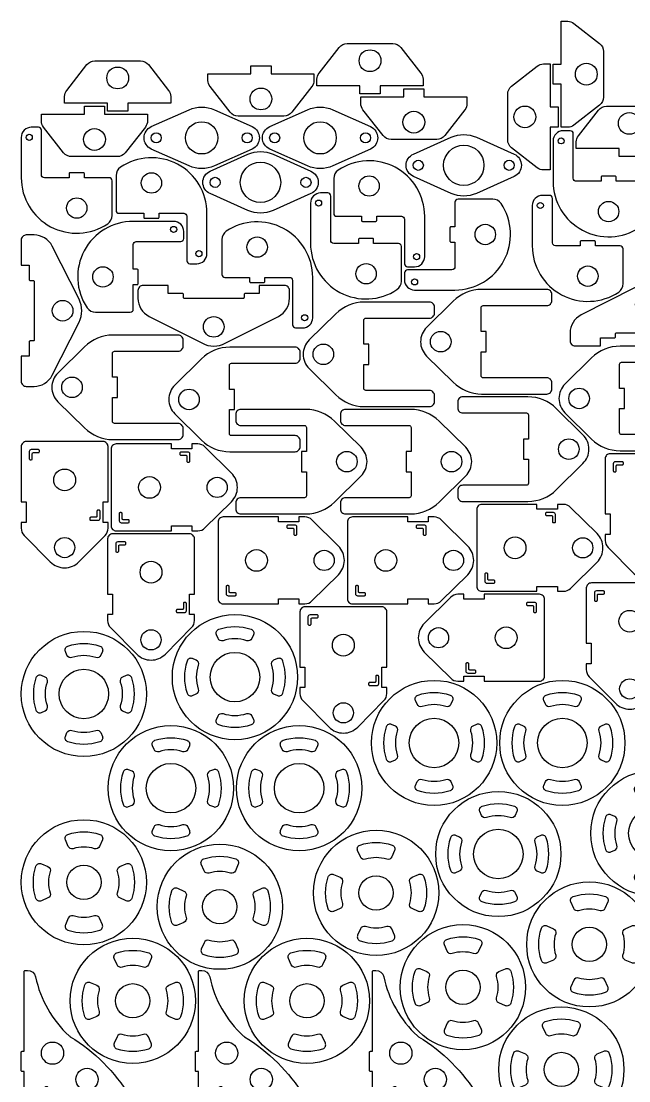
# Model space of a CAD drawing. Extents: x 6326 to 7521, y 12198 to 13815.
# Drawn here: x 6326 to 6927, y 12766 to 13815 of the extents above; entities that cross this region are included whole.
import ezdxf

# ---------------------------------------------------------------- set-up
doc = ezdxf.new("R2010")
doc.units = 0

# ---------------------------------------------------------------- blocks, each defined once
blk = doc.blocks.new('Part762277925', base_point=(-62, -62))
at = {"layer": '1'}
for points in [[(18.3, 42), (15.5, 35.6, -0.384431), (10.6, 33.3, 0.155624), (-10.6, 33.3, -0.384431), (-15.5, 35.6), (-18.3, 42, -0.439951), (-15.9, 47.4, -0.163663), (15.9, 47.4, -0.439951)], [(-33.3, 10.6, 0.155624), (-33.3, -10.6, -0.384431), (-35.6, -15.5), (-42, -18.3, -0.439951), (-47.4, -15.9, -0.163663), (-47.4, 15.9, -0.439951), (-42, 18.3), (-35.6, 15.5, -0.384431)], [(47.4, 15.9, -0.163663), (47.4, -15.9, -0.439951), (42, -18.3), (35.6, -15.5, -0.384431), (33.3, -10.6, 0.155624), (33.3, 10.6, -0.384431), (35.6, 15.5), (42, 18.3, -0.439951)], [(18.3, -42), (15.5, -35.6, 0.384431), (10.6, -33.3, -0.155624), (-10.6, -33.3, 0.384431), (-15.5, -35.6), (-18.3, -42, 0.439951), (-15.9, -47.4, 0.163663), (15.9, -47.4, 0.439951)]]:
    blk.add_lwpolyline(points, format="xyb", close=True, dxfattribs=at)
for radius in [62, 17]:
    blk.add_circle((0, 0), radius, dxfattribs=at)
blk = doc.blocks.new('Part1183458693', base_point=(0, -170))
at = {"layer": '1'}
for points in [[(170, -1), (170, -3.3, -0.354321), (163.7, -11.2, 0.156244), (105.4, -44.4, 0.047519), (104.5, -45.6, -0.117141), (45.6, -104.5, 0.047519), (44.4, -105.4, 0.156244), (11.2, -163.7, -0.354321), (3.3, -170), (1, -170, -0.414214), (0, -169), (0, -8, -0.414214), (8, 0), (70, 0), (70, 2, -0.414214), (71, 3), (89, 3, -0.414214), (90, 2), (90, 0), (169, 0, -0.414214)], [(54.3, -23.7, 0.093715), (23.7, -54.3, -0.737989), (20, -53.2), (20, -22, -0.414214), (22, -20), (53.2, -20, -0.737989)]]:
    blk.add_lwpolyline(points, format="xyb", close=True, dxfattribs=at)
for centre in [(88.2, -28), (62.2, -62.2), (28, -88.2)]:
    blk.add_circle(centre, 11, dxfattribs=at)
blk = doc.blocks.new('Part1335491661', base_point=(0, -170))
at = {"layer": '1'}
for points in [[(170, -1), (170, -3.3, -0.354321), (163.7, -11.2, 0.156244), (105.4, -44.4, 0.047519), (104.5, -45.6, -0.117141), (45.6, -104.5, 0.047519), (44.4, -105.4, 0.156244), (11.2, -163.7, -0.354321), (3.3, -170), (1, -170, -0.414214), (0, -169), (0, -8, -0.414214), (8, 0), (70, 0), (70, 2, -0.414214), (71, 3), (89, 3, -0.414214), (90, 2), (90, 0), (169, 0, -0.414214)], [(54.3, -23.7, 0.093715), (23.7, -54.3, -0.737989), (20, -53.2), (20, -22, -0.414214), (22, -20), (53.2, -20, -0.737989)]]:
    blk.add_lwpolyline(points, format="xyb", close=True, dxfattribs=at)
for centre in [(88.2, -28), (62.2, -62.2), (28, -88.2)]:
    blk.add_circle(centre, 11, dxfattribs=at)
blk = doc.blocks.new('Part1498179086', base_point=(0, -170))
at = {"layer": '1'}
for points in [[(170, -1), (170, -3.3, -0.354321), (163.7, -11.2, 0.156244), (105.4, -44.4, 0.047519), (104.5, -45.6, -0.117141), (45.6, -104.5, 0.047519), (44.4, -105.4, 0.156244), (11.2, -163.7, -0.354321), (3.3, -170), (1, -170, -0.414214), (0, -169), (0, -8, -0.414214), (8, 0), (70, 0), (70, 2, -0.414214), (71, 3), (89, 3, -0.414214), (90, 2), (90, 0), (169, 0, -0.414214)], [(54.3, -23.7, 0.093715), (23.7, -54.3, -0.737989), (20, -53.2), (20, -22, -0.414214), (22, -20), (53.2, -20, -0.737989)]]:
    blk.add_lwpolyline(points, format="xyb", close=True, dxfattribs=at)
for centre in [(88.2, -28), (62.2, -62.2), (28, -88.2)]:
    blk.add_circle(centre, 11, dxfattribs=at)
blk = doc.blocks.new('Part416800073', base_point=(-62, -62))
at = {"layer": '1'}
for points in [[(18.3, 42), (15.5, 35.6, -0.384431), (10.6, 33.3, 0.155624), (-10.6, 33.3, -0.384431), (-15.5, 35.6), (-18.3, 42, -0.439951), (-15.9, 47.4, -0.163663), (15.9, 47.4, -0.439951)], [(-33.3, 10.6, 0.155624), (-33.3, -10.6, -0.384431), (-35.6, -15.5), (-42, -18.3, -0.439951), (-47.4, -15.9, -0.163663), (-47.4, 15.9, -0.439951), (-42, 18.3), (-35.6, 15.5, -0.384431)], [(47.4, 15.9, -0.163663), (47.4, -15.9, -0.439951), (42, -18.3), (35.6, -15.5, -0.384431), (33.3, -10.6, 0.155624), (33.3, 10.6, -0.384431), (35.6, 15.5), (42, 18.3, -0.439951)], [(18.3, -42), (15.5, -35.6, 0.384431), (10.6, -33.3, -0.155624), (-10.6, -33.3, 0.384431), (-15.5, -35.6), (-18.3, -42, 0.439951), (-15.9, -47.4, 0.163663), (15.9, -47.4, 0.439951)]]:
    blk.add_lwpolyline(points, format="xyb", close=True, dxfattribs=at)
for radius in [62, 17]:
    blk.add_circle((0, 0), radius, dxfattribs=at)
blk = doc.blocks.new('Part77691506', base_point=(-62, -62))
at = {"layer": '1'}
for points in [[(18.3, 42), (15.5, 35.6, -0.384431), (10.6, 33.3, 0.155624), (-10.6, 33.3, -0.384431), (-15.5, 35.6), (-18.3, 42, -0.439951), (-15.9, 47.4, -0.163663), (15.9, 47.4, -0.439951)], [(-33.3, 10.6, 0.155624), (-33.3, -10.6, -0.384431), (-35.6, -15.5), (-42, -18.3, -0.439951), (-47.4, -15.9, -0.163663), (-47.4, 15.9, -0.439951), (-42, 18.3), (-35.6, 15.5, -0.384431)], [(47.4, 15.9, -0.163663), (47.4, -15.9, -0.439951), (42, -18.3), (35.6, -15.5, -0.384431), (33.3, -10.6, 0.155624), (33.3, 10.6, -0.384431), (35.6, 15.5), (42, 18.3, -0.439951)], [(18.3, -42), (15.5, -35.6, 0.384431), (10.6, -33.3, -0.155624), (-10.6, -33.3, 0.384431), (-15.5, -35.6), (-18.3, -42, 0.439951), (-15.9, -47.4, 0.163663), (15.9, -47.4, 0.439951)]]:
    blk.add_lwpolyline(points, format="xyb", close=True, dxfattribs=at)
for radius in [62, 17]:
    blk.add_circle((0, 0), radius, dxfattribs=at)
blk = doc.blocks.new('Part1105096252', base_point=(-62, -62))
at = {"layer": '1'}
for points in [[(18.3, 42), (15.5, 35.6, -0.384431), (10.6, 33.3, 0.155624), (-10.6, 33.3, -0.384431), (-15.5, 35.6), (-18.3, 42, -0.439951), (-15.9, 47.4, -0.163663), (15.9, 47.4, -0.439951)], [(-33.3, 10.6, 0.155624), (-33.3, -10.6, -0.384431), (-35.6, -15.5), (-42, -18.3, -0.439951), (-47.4, -15.9, -0.163663), (-47.4, 15.9, -0.439951), (-42, 18.3), (-35.6, 15.5, -0.384431)], [(47.4, 15.9, -0.163663), (47.4, -15.9, -0.439951), (42, -18.3), (35.6, -15.5, -0.384431), (33.3, -10.6, 0.155624), (33.3, 10.6, -0.384431), (35.6, 15.5), (42, 18.3, -0.439951)], [(18.3, -42), (15.5, -35.6, 0.384431), (10.6, -33.3, -0.155624), (-10.6, -33.3, 0.384431), (-15.5, -35.6), (-18.3, -42, 0.439951), (-15.9, -47.4, 0.163663), (15.9, -47.4, 0.439951)]]:
    blk.add_lwpolyline(points, format="xyb", close=True, dxfattribs=at)
for radius in [62, 17]:
    blk.add_circle((0, 0), radius, dxfattribs=at)
blk = doc.blocks.new('Part906464759', base_point=(-62, -62))
at = {"layer": '1'}
for points in [[(18.3, 42), (15.5, 35.6, -0.384431), (10.6, 33.3, 0.155624), (-10.6, 33.3, -0.384431), (-15.5, 35.6), (-18.3, 42, -0.439951), (-15.9, 47.4, -0.163663), (15.9, 47.4, -0.439951)], [(-33.3, 10.6, 0.155624), (-33.3, -10.6, -0.384431), (-35.6, -15.5), (-42, -18.3, -0.439951), (-47.4, -15.9, -0.163663), (-47.4, 15.9, -0.439951), (-42, 18.3), (-35.6, 15.5, -0.384431)], [(47.4, 15.9, -0.163663), (47.4, -15.9, -0.439951), (42, -18.3), (35.6, -15.5, -0.384431), (33.3, -10.6, 0.155624), (33.3, 10.6, -0.384431), (35.6, 15.5), (42, 18.3, -0.439951)], [(18.3, -42), (15.5, -35.6, 0.384431), (10.6, -33.3, -0.155624), (-10.6, -33.3, 0.384431), (-15.5, -35.6), (-18.3, -42, 0.439951), (-15.9, -47.4, 0.163663), (15.9, -47.4, 0.439951)]]:
    blk.add_lwpolyline(points, format="xyb", close=True, dxfattribs=at)
for radius in [62, 17]:
    blk.add_circle((0, 0), radius, dxfattribs=at)
blk = doc.blocks.new('Part635370628', base_point=(-62, -62))
at = {"layer": '1'}
for points in [[(18.3, 42), (16.7, 38.3, -0.386545), (11.8, 36.1, 0.159397), (-11.8, 36.1, -0.386545), (-16.7, 38.3), (-18.3, 42, -0.439951), (-15.9, 47.4, -0.163663), (15.9, 47.4, -0.439951)], [(-36.1, 11.8, 0.386545), (-38.3, 16.7), (-42, 18.3, 0.439951), (-47.4, 15.9, 0.163663), (-47.4, -15.9, 0.439951), (-42, -18.3), (-38.3, -16.7, 0.386545), (-36.1, -11.8, -0.159397)], [(47.4, 15.9, 0.439951), (42, 18.3), (38.3, 16.7, 0.386545), (36.1, 11.8, -0.159397), (36.1, -11.8, 0.386545), (38.3, -16.7), (42, -18.3, 0.439951), (47.4, -15.9, 0.163663)], [(18.3, -42, -0.439951), (15.9, -47.4, -0.163663), (-15.9, -47.4, -0.439951), (-18.3, -42), (-16.7, -38.3, -0.386545), (-11.8, -36.1, 0.159397), (11.8, -36.1, -0.386545), (16.7, -38.3)]]:
    blk.add_lwpolyline(points, format="xyb", close=True, dxfattribs=at)
for radius in [62, 24.5]:
    blk.add_circle((0, 0), radius, dxfattribs=at)
blk = doc.blocks.new('Part711421117', base_point=(-62, -62))
at = {"layer": '1'}
for points in [[(18.3, 42), (16.7, 38.3, -0.386545), (11.8, 36.1, 0.159397), (-11.8, 36.1, -0.386545), (-16.7, 38.3), (-18.3, 42, -0.439951), (-15.9, 47.4, -0.163663), (15.9, 47.4, -0.439951)], [(-36.1, 11.8, 0.386545), (-38.3, 16.7), (-42, 18.3, 0.439951), (-47.4, 15.9, 0.163663), (-47.4, -15.9, 0.439951), (-42, -18.3), (-38.3, -16.7, 0.386545), (-36.1, -11.8, -0.159397)], [(47.4, 15.9, 0.439951), (42, 18.3), (38.3, 16.7, 0.386545), (36.1, 11.8, -0.159397), (36.1, -11.8, 0.386545), (38.3, -16.7), (42, -18.3, 0.439951), (47.4, -15.9, 0.163663)], [(18.3, -42, -0.439951), (15.9, -47.4, -0.163663), (-15.9, -47.4, -0.439951), (-18.3, -42), (-16.7, -38.3, -0.386545), (-11.8, -36.1, 0.159397), (11.8, -36.1, -0.386545), (16.7, -38.3)]]:
    blk.add_lwpolyline(points, format="xyb", close=True, dxfattribs=at)
for radius in [62, 24.5]:
    blk.add_circle((0, 0), radius, dxfattribs=at)
blk = doc.blocks.new('Part598820549', base_point=(-62, -62))
at = {"layer": '1'}
for points in [[(18.3, 42), (15.5, 35.6, -0.384431), (10.6, 33.3, 0.155624), (-10.6, 33.3, -0.384431), (-15.5, 35.6), (-18.3, 42, -0.439951), (-15.9, 47.4, -0.163663), (15.9, 47.4, -0.439951)], [(-33.3, 10.6, 0.155624), (-33.3, -10.6, -0.384431), (-35.6, -15.5), (-42, -18.3, -0.439951), (-47.4, -15.9, -0.163663), (-47.4, 15.9, -0.439951), (-42, 18.3), (-35.6, 15.5, -0.384431)], [(47.4, 15.9, -0.163663), (47.4, -15.9, -0.439951), (42, -18.3), (35.6, -15.5, -0.384431), (33.3, -10.6, 0.155624), (33.3, 10.6, -0.384431), (35.6, 15.5), (42, 18.3, -0.439951)], [(18.3, -42), (15.5, -35.6, 0.384431), (10.6, -33.3, -0.155624), (-10.6, -33.3, 0.384431), (-15.5, -35.6), (-18.3, -42, 0.439951), (-15.9, -47.4, 0.163663), (15.9, -47.4, 0.439951)]]:
    blk.add_lwpolyline(points, format="xyb", close=True, dxfattribs=at)
for radius in [62, 17]:
    blk.add_circle((0, 0), radius, dxfattribs=at)
blk = doc.blocks.new('Part735692839', base_point=(-62, -62))
at = {"layer": '1'}
for points in [[(18.3, 42), (15.5, 35.6, -0.384431), (10.6, 33.3, 0.155624), (-10.6, 33.3, -0.384431), (-15.5, 35.6), (-18.3, 42, -0.439951), (-15.9, 47.4, -0.163663), (15.9, 47.4, -0.439951)], [(-33.3, 10.6, 0.155624), (-33.3, -10.6, -0.384431), (-35.6, -15.5), (-42, -18.3, -0.439951), (-47.4, -15.9, -0.163663), (-47.4, 15.9, -0.439951), (-42, 18.3), (-35.6, 15.5, -0.384431)], [(47.4, 15.9, -0.163663), (47.4, -15.9, -0.439951), (42, -18.3), (35.6, -15.5, -0.384431), (33.3, -10.6, 0.155624), (33.3, 10.6, -0.384431), (35.6, 15.5), (42, 18.3, -0.439951)], [(18.3, -42), (15.5, -35.6, 0.384431), (10.6, -33.3, -0.155624), (-10.6, -33.3, 0.384431), (-15.5, -35.6), (-18.3, -42, 0.439951), (-15.9, -47.4, 0.163663), (15.9, -47.4, 0.439951)]]:
    blk.add_lwpolyline(points, format="xyb", close=True, dxfattribs=at)
for radius in [62, 17]:
    blk.add_circle((0, 0), radius, dxfattribs=at)
blk = doc.blocks.new('Part19167710', base_point=(-62, -62))
at = {"layer": '1'}
for points in [[(18.3, 42), (15.5, 35.6, -0.384431), (10.6, 33.3, 0.155624), (-10.6, 33.3, -0.384431), (-15.5, 35.6), (-18.3, 42, -0.439951), (-15.9, 47.4, -0.163663), (15.9, 47.4, -0.439951)], [(-33.3, 10.6, 0.155624), (-33.3, -10.6, -0.384431), (-35.6, -15.5), (-42, -18.3, -0.439951), (-47.4, -15.9, -0.163663), (-47.4, 15.9, -0.439951), (-42, 18.3), (-35.6, 15.5, -0.384431)], [(47.4, 15.9, -0.163663), (47.4, -15.9, -0.439951), (42, -18.3), (35.6, -15.5, -0.384431), (33.3, -10.6, 0.155624), (33.3, 10.6, -0.384431), (35.6, 15.5), (42, 18.3, -0.439951)], [(18.3, -42), (15.5, -35.6, 0.384431), (10.6, -33.3, -0.155624), (-10.6, -33.3, 0.384431), (-15.5, -35.6), (-18.3, -42, 0.439951), (-15.9, -47.4, 0.163663), (15.9, -47.4, 0.439951)]]:
    blk.add_lwpolyline(points, format="xyb", close=True, dxfattribs=at)
for radius in [62, 17]:
    blk.add_circle((0, 0), radius, dxfattribs=at)
blk = doc.blocks.new('Part1068712086', base_point=(-62, -62))
at = {"layer": '1'}
for points in [[(18.3, 42), (16.7, 38.3, -0.386545), (11.8, 36.1, 0.159397), (-11.8, 36.1, -0.386545), (-16.7, 38.3), (-18.3, 42, -0.439951), (-15.9, 47.4, -0.163663), (15.9, 47.4, -0.439951)], [(-36.1, 11.8, 0.386545), (-38.3, 16.7), (-42, 18.3, 0.439951), (-47.4, 15.9, 0.163663), (-47.4, -15.9, 0.439951), (-42, -18.3), (-38.3, -16.7, 0.386545), (-36.1, -11.8, -0.159397)], [(47.4, 15.9, 0.439951), (42, 18.3), (38.3, 16.7, 0.386545), (36.1, 11.8, -0.159397), (36.1, -11.8, 0.386545), (38.3, -16.7), (42, -18.3, 0.439951), (47.4, -15.9, 0.163663)], [(18.3, -42, -0.439951), (15.9, -47.4, -0.163663), (-15.9, -47.4, -0.439951), (-18.3, -42), (-16.7, -38.3, -0.386545), (-11.8, -36.1, 0.159397), (11.8, -36.1, -0.386545), (16.7, -38.3)]]:
    blk.add_lwpolyline(points, format="xyb", close=True, dxfattribs=at)
for radius in [62, 24.5]:
    blk.add_circle((0, 0), radius, dxfattribs=at)
blk = doc.blocks.new('Part1753620210', base_point=(-62, -62))
at = {"layer": '1'}
for points in [[(18.3, 42), (16.7, 38.3, -0.386545), (11.8, 36.1, 0.159397), (-11.8, 36.1, -0.386545), (-16.7, 38.3), (-18.3, 42, -0.439951), (-15.9, 47.4, -0.163663), (15.9, 47.4, -0.439951)], [(-36.1, 11.8, 0.386545), (-38.3, 16.7), (-42, 18.3, 0.439951), (-47.4, 15.9, 0.163663), (-47.4, -15.9, 0.439951), (-42, -18.3), (-38.3, -16.7, 0.386545), (-36.1, -11.8, -0.159397)], [(47.4, 15.9, 0.439951), (42, 18.3), (38.3, 16.7, 0.386545), (36.1, 11.8, -0.159397), (36.1, -11.8, 0.386545), (38.3, -16.7), (42, -18.3, 0.439951), (47.4, -15.9, 0.163663)], [(18.3, -42, -0.439951), (15.9, -47.4, -0.163663), (-15.9, -47.4, -0.439951), (-18.3, -42), (-16.7, -38.3, -0.386545), (-11.8, -36.1, 0.159397), (11.8, -36.1, -0.386545), (16.7, -38.3)]]:
    blk.add_lwpolyline(points, format="xyb", close=True, dxfattribs=at)
for radius in [62, 24.5]:
    blk.add_circle((0, 0), radius, dxfattribs=at)
blk = doc.blocks.new('Part564169972', base_point=(-62, -62))
at = {"layer": '1'}
for points in [[(18.3, 42), (16.7, 38.3, -0.386545), (11.8, 36.1, 0.159397), (-11.8, 36.1, -0.386545), (-16.7, 38.3), (-18.3, 42, -0.439951), (-15.9, 47.4, -0.163663), (15.9, 47.4, -0.439951)], [(-36.1, 11.8, 0.386545), (-38.3, 16.7), (-42, 18.3, 0.439951), (-47.4, 15.9, 0.163663), (-47.4, -15.9, 0.439951), (-42, -18.3), (-38.3, -16.7, 0.386545), (-36.1, -11.8, -0.159397)], [(47.4, 15.9, 0.439951), (42, 18.3), (38.3, 16.7, 0.386545), (36.1, 11.8, -0.159397), (36.1, -11.8, 0.386545), (38.3, -16.7), (42, -18.3, 0.439951), (47.4, -15.9, 0.163663)], [(18.3, -42, -0.439951), (15.9, -47.4, -0.163663), (-15.9, -47.4, -0.439951), (-18.3, -42), (-16.7, -38.3, -0.386545), (-11.8, -36.1, 0.159397), (11.8, -36.1, -0.386545), (16.7, -38.3)]]:
    blk.add_lwpolyline(points, format="xyb", close=True, dxfattribs=at)
for radius in [62, 24.5]:
    blk.add_circle((0, 0), radius, dxfattribs=at)
blk = doc.blocks.new('Part7935177', base_point=(-62, -62))
at = {"layer": '1'}
for points in [[(18.3, 42), (16.7, 38.3, -0.386545), (11.8, 36.1, 0.159397), (-11.8, 36.1, -0.386545), (-16.7, 38.3), (-18.3, 42, -0.439951), (-15.9, 47.4, -0.163663), (15.9, 47.4, -0.439951)], [(-36.1, 11.8, 0.386545), (-38.3, 16.7), (-42, 18.3, 0.439951), (-47.4, 15.9, 0.163663), (-47.4, -15.9, 0.439951), (-42, -18.3), (-38.3, -16.7, 0.386545), (-36.1, -11.8, -0.159397)], [(47.4, 15.9, 0.439951), (42, 18.3), (38.3, 16.7, 0.386545), (36.1, 11.8, -0.159397), (36.1, -11.8, 0.386545), (38.3, -16.7), (42, -18.3, 0.439951), (47.4, -15.9, 0.163663)], [(18.3, -42, -0.439951), (15.9, -47.4, -0.163663), (-15.9, -47.4, -0.439951), (-18.3, -42), (-16.7, -38.3, -0.386545), (-11.8, -36.1, 0.159397), (11.8, -36.1, -0.386545), (16.7, -38.3)]]:
    blk.add_lwpolyline(points, format="xyb", close=True, dxfattribs=at)
for radius in [62, 24.5]:
    blk.add_circle((0, 0), radius, dxfattribs=at)
blk = doc.blocks.new('Part598206123', base_point=(-43, -52.5))
at = {"layer": '1'}
for points in [[(43, 33.4, 0.197637), (40.1, 40.4), (14.2, 66.6, 0.417091), (-14.2, 66.6), (-40.1, 40.4, 0.197637), (-43, 33.4), (-43, 27.5), (-38.2, 27.5), (-38.2, 7.2), (-43, 7.2), (-43, -47.5, 0.414214), (-38, -52.5), (38, -52.5, 0.414214), (43, -47.5), (43, 7.2), (38.2, 7.2), (38.2, 27.5), (43, 27.5)], [(-25, 24.5, 0.414214), (-26, 25.5), (-33, 25.5, 0.414214), (-35, 23.5), (-35, 16.5, 0.414214), (-34, 15.5), (-33, 15.5, 0.414214), (-32, 16.5), (-32, 21.5, -0.414214), (-31, 22.5), (-26, 22.5, 0.414214), (-25, 23.5)], [(35, -35.5, 0.414214), (34, -34.5), (33, -34.5, 0.414214), (32, -35.5), (32, -40.5, -0.414214), (31, -41.5), (26, -41.5, 0.414214), (25, -42.5), (25, -43.5, 0.414214), (26, -44.5), (33, -44.5, 0.414214), (35, -42.5)]]:
    blk.add_lwpolyline(points, format="xyb", close=True, dxfattribs=at)
for centre, radius in [((0, 52.5), 10), ((0, -14.5), 10.8)]:
    blk.add_circle(centre, radius, dxfattribs=at)
blk = doc.blocks.new('Part1519923547', base_point=(-43, -52.5))
at = {"layer": '1'}
for points in [[(43, 33.4, 0.197637), (40.1, 40.4), (14.2, 66.6, 0.417091), (-14.2, 66.6), (-40.1, 40.4, 0.197637), (-43, 33.4), (-43, 27.5), (-38.2, 27.5), (-38.2, 7.2), (-43, 7.2), (-43, -47.5, 0.414214), (-38, -52.5), (38, -52.5, 0.414214), (43, -47.5), (43, 7.2), (38.2, 7.2), (38.2, 27.5), (43, 27.5)], [(-25, 24.5, 0.414214), (-26, 25.5), (-33, 25.5, 0.414214), (-35, 23.5), (-35, 16.5, 0.414214), (-34, 15.5), (-33, 15.5, 0.414214), (-32, 16.5), (-32, 21.5, -0.414214), (-31, 22.5), (-26, 22.5, 0.414214), (-25, 23.5)], [(35, -35.5, 0.414214), (34, -34.5), (33, -34.5, 0.414214), (32, -35.5), (32, -40.5, -0.414214), (31, -41.5), (26, -41.5, 0.414214), (25, -42.5), (25, -43.5, 0.414214), (26, -44.5), (33, -44.5, 0.414214), (35, -42.5)]]:
    blk.add_lwpolyline(points, format="xyb", close=True, dxfattribs=at)
for centre, radius in [((0, 52.5), 10), ((0, -14.5), 10.8)]:
    blk.add_circle(centre, radius, dxfattribs=at)
blk = doc.blocks.new('Part1262535508', base_point=(-43, -52.5))
at = {"layer": '1'}
for points in [[(43, 33.4, 0.197637), (40.1, 40.4), (14.2, 66.6, 0.417091), (-14.2, 66.6), (-40.1, 40.4, 0.197637), (-43, 33.4), (-43, 27.5), (-38.2, 27.5), (-38.2, 7.2), (-43, 7.2), (-43, -47.5, 0.414214), (-38, -52.5), (38, -52.5, 0.414214), (43, -47.5), (43, 7.2), (38.2, 7.2), (38.2, 27.5), (43, 27.5)], [(-25, 24.5, 0.414214), (-26, 25.5), (-33, 25.5, 0.414214), (-35, 23.5), (-35, 16.5, 0.414214), (-34, 15.5), (-33, 15.5, 0.414214), (-32, 16.5), (-32, 21.5, -0.414214), (-31, 22.5), (-26, 22.5, 0.414214), (-25, 23.5)], [(35, -35.5, 0.414214), (34, -34.5), (33, -34.5, 0.414214), (32, -35.5), (32, -40.5, -0.414214), (31, -41.5), (26, -41.5, 0.414214), (25, -42.5), (25, -43.5, 0.414214), (26, -44.5), (33, -44.5, 0.414214), (35, -42.5)]]:
    blk.add_lwpolyline(points, format="xyb", close=True, dxfattribs=at)
for centre, radius in [((0, 52.5), 10), ((0, -14.5), 10.8)]:
    blk.add_circle(centre, radius, dxfattribs=at)
blk = doc.blocks.new('Part1647780926', base_point=(-62, -62))
at = {"layer": '1'}
for points in [[(18.3, 42), (16.7, 38.3, -0.386545), (11.8, 36.1, 0.159397), (-11.8, 36.1, -0.386545), (-16.7, 38.3), (-18.3, 42, -0.439951), (-15.9, 47.4, -0.163663), (15.9, 47.4, -0.439951)], [(-36.1, 11.8, 0.386545), (-38.3, 16.7), (-42, 18.3, 0.439951), (-47.4, 15.9, 0.163663), (-47.4, -15.9, 0.439951), (-42, -18.3), (-38.3, -16.7, 0.386545), (-36.1, -11.8, -0.159397)], [(47.4, 15.9, 0.439951), (42, 18.3), (38.3, 16.7, 0.386545), (36.1, 11.8, -0.159397), (36.1, -11.8, 0.386545), (38.3, -16.7), (42, -18.3, 0.439951), (47.4, -15.9, 0.163663)], [(18.3, -42, -0.439951), (15.9, -47.4, -0.163663), (-15.9, -47.4, -0.439951), (-18.3, -42), (-16.7, -38.3, -0.386545), (-11.8, -36.1, 0.159397), (11.8, -36.1, -0.386545), (16.7, -38.3)]]:
    blk.add_lwpolyline(points, format="xyb", close=True, dxfattribs=at)
for radius in [62, 24.5]:
    blk.add_circle((0, 0), radius, dxfattribs=at)
blk = doc.blocks.new('Part1818386034', base_point=(-62, -62))
at = {"layer": '1'}
for points in [[(18.3, 42), (16.7, 38.3, -0.386545), (11.8, 36.1, 0.159397), (-11.8, 36.1, -0.386545), (-16.7, 38.3), (-18.3, 42, -0.439951), (-15.9, 47.4, -0.163663), (15.9, 47.4, -0.439951)], [(-36.1, 11.8, 0.386545), (-38.3, 16.7), (-42, 18.3, 0.439951), (-47.4, 15.9, 0.163663), (-47.4, -15.9, 0.439951), (-42, -18.3), (-38.3, -16.7, 0.386545), (-36.1, -11.8, -0.159397)], [(47.4, 15.9, 0.439951), (42, 18.3), (38.3, 16.7, 0.386545), (36.1, 11.8, -0.159397), (36.1, -11.8, 0.386545), (38.3, -16.7), (42, -18.3, 0.439951), (47.4, -15.9, 0.163663)], [(18.3, -42, -0.439951), (15.9, -47.4, -0.163663), (-15.9, -47.4, -0.439951), (-18.3, -42), (-16.7, -38.3, -0.386545), (-11.8, -36.1, 0.159397), (11.8, -36.1, -0.386545), (16.7, -38.3)]]:
    blk.add_lwpolyline(points, format="xyb", close=True, dxfattribs=at)
for radius in [62, 24.5]:
    blk.add_circle((0, 0), radius, dxfattribs=at)
blk = doc.blocks.new('Part284169785', base_point=(-43, -52.5))
at = {"layer": '1'}
for points in [[(43, 33.4, 0.197637), (40.1, 40.4), (14.2, 66.6, 0.417091), (-14.2, 66.6), (-40.1, 40.4, 0.197637), (-43, 33.4), (-43, 27.5), (-38.2, 27.5), (-38.2, 7.2), (-43, 7.2), (-43, -47.5, 0.414214), (-38, -52.5), (38, -52.5, 0.414214), (43, -47.5), (43, 7.2), (38.2, 7.2), (38.2, 27.5), (43, 27.5)], [(-25, 24.5, 0.414214), (-26, 25.5), (-33, 25.5, 0.414214), (-35, 23.5), (-35, 16.5, 0.414214), (-34, 15.5), (-33, 15.5, 0.414214), (-32, 16.5), (-32, 21.5, -0.414214), (-31, 22.5), (-26, 22.5, 0.414214), (-25, 23.5)], [(35, -35.5, 0.414214), (34, -34.5), (33, -34.5, 0.414214), (32, -35.5), (32, -40.5, -0.414214), (31, -41.5), (26, -41.5, 0.414214), (25, -42.5), (25, -43.5, 0.414214), (26, -44.5), (33, -44.5, 0.414214), (35, -42.5)]]:
    blk.add_lwpolyline(points, format="xyb", close=True, dxfattribs=at)
for centre, radius in [((0, 52.5), 10), ((0, -14.5), 10.8)]:
    blk.add_circle(centre, radius, dxfattribs=at)
blk = doc.blocks.new('Part703321593', base_point=(-51.8, -95.8))
at = {"layer": '1'}
blk.add_lwpolyline([(51.8, 29.2, 0.414214), (46.8, 34.2), (40.8, 34.2, 0.414214), (35.8, 29.2), (35.8, -33.8, -0.414214), (33.8, -35.8), (10, -35.8), (10, -30.8), (-10, -30.8), (-10, -35.8), (-33.8, -35.8, -0.414214), (-35.8, -33.8), (-35.8, 29.2, 0.414214), (-40.8, 34.2), (-46.8, 34.2, 0.414214), (-51.8, 29.2), (-51.8, -35.3, 0.197078), (-40.2, -63.4), (-14.2, -89.8, 0.418357), (14.2, -89.8), (40.2, -63.4, 0.197078), (51.8, -35.3)], format="xyb", close=True, dxfattribs=at)
blk.add_circle((0, -75.8), 10.2, dxfattribs=at)
blk = doc.blocks.new('Part373684823', base_point=(-43, -52.5))
at = {"layer": '1'}
for points in [[(43, 33.4, 0.197637), (40.1, 40.4), (14.2, 66.6, 0.417091), (-14.2, 66.6), (-40.1, 40.4, 0.197637), (-43, 33.4), (-43, 27.5), (-38.2, 27.5), (-38.2, 7.2), (-43, 7.2), (-43, -47.5, 0.414214), (-38, -52.5), (38, -52.5, 0.414214), (43, -47.5), (43, 7.2), (38.2, 7.2), (38.2, 27.5), (43, 27.5)], [(-25, 24.5, 0.414214), (-26, 25.5), (-33, 25.5, 0.414214), (-35, 23.5), (-35, 16.5, 0.414214), (-34, 15.5), (-33, 15.5, 0.414214), (-32, 16.5), (-32, 21.5, -0.414214), (-31, 22.5), (-26, 22.5, 0.414214), (-25, 23.5)], [(35, -35.5, 0.414214), (34, -34.5), (33, -34.5, 0.414214), (32, -35.5), (32, -40.5, -0.414214), (31, -41.5), (26, -41.5, 0.414214), (25, -42.5), (25, -43.5, 0.414214), (26, -44.5), (33, -44.5, 0.414214), (35, -42.5)]]:
    blk.add_lwpolyline(points, format="xyb", close=True, dxfattribs=at)
for centre, radius in [((0, 52.5), 10), ((0, -14.5), 10.8)]:
    blk.add_circle(centre, radius, dxfattribs=at)
blk = doc.blocks.new('Part811438055', base_point=(-43, -52.5))
at = {"layer": '1'}
for points in [[(43, 33.4, 0.197637), (40.1, 40.4), (14.2, 66.6, 0.417091), (-14.2, 66.6), (-40.1, 40.4, 0.197637), (-43, 33.4), (-43, 27.5), (-38.2, 27.5), (-38.2, 7.2), (-43, 7.2), (-43, -47.5, 0.414214), (-38, -52.5), (38, -52.5, 0.414214), (43, -47.5), (43, 7.2), (38.2, 7.2), (38.2, 27.5), (43, 27.5)], [(-25, 24.5, 0.414214), (-26, 25.5), (-33, 25.5, 0.414214), (-35, 23.5), (-35, 16.5, 0.414214), (-34, 15.5), (-33, 15.5, 0.414214), (-32, 16.5), (-32, 21.5, -0.414214), (-31, 22.5), (-26, 22.5, 0.414214), (-25, 23.5)], [(35, -35.5, 0.414214), (34, -34.5), (33, -34.5, 0.414214), (32, -35.5), (32, -40.5, -0.414214), (31, -41.5), (26, -41.5, 0.414214), (25, -42.5), (25, -43.5, 0.414214), (26, -44.5), (33, -44.5, 0.414214), (35, -42.5)]]:
    blk.add_lwpolyline(points, format="xyb", close=True, dxfattribs=at)
for centre, radius in [((0, 52.5), 10), ((0, -14.5), 10.8)]:
    blk.add_circle(centre, radius, dxfattribs=at)
blk = doc.blocks.new('Part2077326764', base_point=(-43, -52.5))
at = {"layer": '1'}
for points in [[(43, 33.4, 0.197637), (40.1, 40.4), (14.2, 66.6, 0.417091), (-14.2, 66.6), (-40.1, 40.4, 0.197637), (-43, 33.4), (-43, 27.5), (-38.2, 27.5), (-38.2, 7.2), (-43, 7.2), (-43, -47.5, 0.414214), (-38, -52.5), (38, -52.5, 0.414214), (43, -47.5), (43, 7.2), (38.2, 7.2), (38.2, 27.5), (43, 27.5)], [(-25, 24.5, 0.414214), (-26, 25.5), (-33, 25.5, 0.414214), (-35, 23.5), (-35, 16.5, 0.414214), (-34, 15.5), (-33, 15.5, 0.414214), (-32, 16.5), (-32, 21.5, -0.414214), (-31, 22.5), (-26, 22.5, 0.414214), (-25, 23.5)], [(35, -35.5, 0.414214), (34, -34.5), (33, -34.5, 0.414214), (32, -35.5), (32, -40.5, -0.414214), (31, -41.5), (26, -41.5, 0.414214), (25, -42.5), (25, -43.5, 0.414214), (26, -44.5), (33, -44.5, 0.414214), (35, -42.5)]]:
    blk.add_lwpolyline(points, format="xyb", close=True, dxfattribs=at)
for centre, radius in [((0, 52.5), 10), ((0, -14.5), 10.8)]:
    blk.add_circle(centre, radius, dxfattribs=at)
blk = doc.blocks.new('Part1858812323', base_point=(-51.8, -95.8))
at = {"layer": '1'}
blk.add_lwpolyline([(51.8, 29.2, 0.414214), (46.8, 34.2), (40.8, 34.2, 0.414214), (35.8, 29.2), (35.8, -33.8, -0.414214), (33.8, -35.8), (10, -35.8), (10, -30.8), (-10, -30.8), (-10, -35.8), (-33.8, -35.8, -0.414214), (-35.8, -33.8), (-35.8, 29.2, 0.414214), (-40.8, 34.2), (-46.8, 34.2, 0.414214), (-51.8, 29.2), (-51.8, -35.3, 0.197078), (-40.2, -63.4), (-14.2, -89.8, 0.418357), (14.2, -89.8), (40.2, -63.4, 0.197078), (51.8, -35.3)], format="xyb", close=True, dxfattribs=at)
blk.add_circle((0, -75.8), 10.2, dxfattribs=at)
blk = doc.blocks.new('Part613581574', base_point=(-51.8, -95.8))
at = {"layer": '1'}
blk.add_lwpolyline([(51.8, 29.2, 0.414214), (46.8, 34.2), (40.8, 34.2, 0.414214), (35.8, 29.2), (35.8, -33.8, -0.414214), (33.8, -35.8), (10, -35.8), (10, -30.8), (-10, -30.8), (-10, -35.8), (-33.8, -35.8, -0.414214), (-35.8, -33.8), (-35.8, 29.2, 0.414214), (-40.8, 34.2), (-46.8, 34.2, 0.414214), (-51.8, 29.2), (-51.8, -35.3, 0.197078), (-40.2, -63.4), (-14.2, -89.8, 0.418357), (14.2, -89.8), (40.2, -63.4, 0.197078), (51.8, -35.3)], format="xyb", close=True, dxfattribs=at)
blk.add_circle((0, -75.8), 10.2, dxfattribs=at)
blk = doc.blocks.new('Part98956006', base_point=(-51.8, -95.8))
at = {"layer": '1'}
blk.add_lwpolyline([(51.8, 29.2, 0.414214), (46.8, 34.2), (40.8, 34.2, 0.414214), (35.8, 29.2), (35.8, -33.8, -0.414214), (33.8, -35.8), (10, -35.8), (10, -30.8), (-10, -30.8), (-10, -35.8), (-33.8, -35.8, -0.414214), (-35.8, -33.8), (-35.8, 29.2, 0.414214), (-40.8, 34.2), (-46.8, 34.2, 0.414214), (-51.8, 29.2), (-51.8, -35.3, 0.197078), (-40.2, -63.4), (-14.2, -89.8, 0.418357), (14.2, -89.8), (40.2, -63.4, 0.197078), (51.8, -35.3)], format="xyb", close=True, dxfattribs=at)
blk.add_circle((0, -75.8), 10.2, dxfattribs=at)
blk = doc.blocks.new('Part54283931', base_point=(-75, 0))
at = {"layer": '1'}
blk.add_lwpolyline([(75, 12.7, 0.282556), (64, 30.6), (11.3, 57.3, 0.239048), (-11.3, 57.3), (-64, 30.6, 0.282556), (-75, 12.7), (-75, 5, 0.414214), (-70, 0), (-45, 0), (-45, 7.9), (-31, 7.9, 0.414214), (-30, 8.9), (-30, 11.9, -0.414214), (-29, 12.9), (29, 12.9, -0.414214), (30, 11.9), (30, 8.9, 0.414214), (31, 7.9), (45, 7.9), (45, 0), (70, 0, 0.414214), (75, 5)], format="xyb", close=True, dxfattribs=at)
blk.add_circle((0, 41), 10.2, dxfattribs=at)
blk = doc.blocks.new('Part2005201900', base_point=(-51.8, -95.8))
at = {"layer": '1'}
blk.add_lwpolyline([(51.8, 29.2, 0.414214), (46.8, 34.2), (40.8, 34.2, 0.414214), (35.8, 29.2), (35.8, -33.8, -0.414214), (33.8, -35.8), (10, -35.8), (10, -30.8), (-10, -30.8), (-10, -35.8), (-33.8, -35.8, -0.414214), (-35.8, -33.8), (-35.8, 29.2, 0.414214), (-40.8, 34.2), (-46.8, 34.2, 0.414214), (-51.8, 29.2), (-51.8, -35.3, 0.197078), (-40.2, -63.4), (-14.2, -89.8, 0.418357), (14.2, -89.8), (40.2, -63.4, 0.197078), (51.8, -35.3)], format="xyb", close=True, dxfattribs=at)
blk.add_circle((0, -75.8), 10.2, dxfattribs=at)
blk = doc.blocks.new('Part1741390969', base_point=(-51.8, -95.8))
at = {"layer": '1'}
blk.add_lwpolyline([(51.8, 29.2, 0.414214), (46.8, 34.2), (40.8, 34.2, 0.414214), (35.8, 29.2), (35.8, -33.8, -0.414214), (33.8, -35.8), (10, -35.8), (10, -30.8), (-10, -30.8), (-10, -35.8), (-33.8, -35.8, -0.414214), (-35.8, -33.8), (-35.8, 29.2, 0.414214), (-40.8, 34.2), (-46.8, 34.2, 0.414214), (-51.8, 29.2), (-51.8, -35.3, 0.197078), (-40.2, -63.4), (-14.2, -89.8, 0.418357), (14.2, -89.8), (40.2, -63.4, 0.197078), (51.8, -35.3)], format="xyb", close=True, dxfattribs=at)
blk.add_circle((0, -75.8), 10.2, dxfattribs=at)
blk = doc.blocks.new('Part2106980619', base_point=(-75, 0))
at = {"layer": '1'}
blk.add_lwpolyline([(75, 12.7, 0.282556), (64, 30.6), (11.3, 57.3, 0.239048), (-11.3, 57.3), (-64, 30.6, 0.282556), (-75, 12.7), (-75, 5, 0.414214), (-70, 0), (-45, 0), (-45, 7.9), (-31, 7.9, 0.414214), (-30, 8.9), (-30, 11.9, -0.414214), (-29, 12.9), (29, 12.9, -0.414214), (30, 11.9), (30, 8.9, 0.414214), (31, 7.9), (45, 7.9), (45, 0), (70, 0, 0.414214), (75, 5)], format="xyb", close=True, dxfattribs=at)
blk.add_circle((0, 41), 10.2, dxfattribs=at)
blk = doc.blocks.new('Part366408418', base_point=(-51.8, -95.8))
at = {"layer": '1'}
blk.add_lwpolyline([(51.8, 29.2, 0.414214), (46.8, 34.2), (40.8, 34.2, 0.414214), (35.8, 29.2), (35.8, -33.8, -0.414214), (33.8, -35.8), (10, -35.8), (10, -30.8), (-10, -30.8), (-10, -35.8), (-33.8, -35.8, -0.414214), (-35.8, -33.8), (-35.8, 29.2, 0.414214), (-40.8, 34.2), (-46.8, 34.2, 0.414214), (-51.8, 29.2), (-51.8, -35.3, 0.197078), (-40.2, -63.4), (-14.2, -89.8, 0.418357), (14.2, -89.8), (40.2, -63.4, 0.197078), (51.8, -35.3)], format="xyb", close=True, dxfattribs=at)
blk.add_circle((0, -75.8), 10.2, dxfattribs=at)
blk = doc.blocks.new('Part569792290', base_point=(-43, -52.5))
at = {"layer": '1'}
for points in [[(43, 33.4, 0.197637), (40.1, 40.4), (14.2, 66.6, 0.417091), (-14.2, 66.6), (-40.1, 40.4, 0.197637), (-43, 33.4), (-43, 27.5), (-38.2, 27.5), (-38.2, 7.2), (-43, 7.2), (-43, -47.5, 0.414214), (-38, -52.5), (38, -52.5, 0.414214), (43, -47.5), (43, 7.2), (38.2, 7.2), (38.2, 27.5), (43, 27.5)], [(-25, 24.5, 0.414214), (-26, 25.5), (-33, 25.5, 0.414214), (-35, 23.5), (-35, 16.5, 0.414214), (-34, 15.5), (-33, 15.5, 0.414214), (-32, 16.5), (-32, 21.5, -0.414214), (-31, 22.5), (-26, 22.5, 0.414214), (-25, 23.5)], [(35, -35.5, 0.414214), (34, -34.5), (33, -34.5, 0.414214), (32, -35.5), (32, -40.5, -0.414214), (31, -41.5), (26, -41.5, 0.414214), (25, -42.5), (25, -43.5, 0.414214), (26, -44.5), (33, -44.5, 0.414214), (35, -42.5)]]:
    blk.add_lwpolyline(points, format="xyb", close=True, dxfattribs=at)
for centre, radius in [((0, 52.5), 10), ((0, -14.5), 10.8)]:
    blk.add_circle(centre, radius, dxfattribs=at)
blk = doc.blocks.new('Part1518133389', base_point=(-43, -52.5))
at = {"layer": '1'}
for points in [[(43, 33.4, 0.197637), (40.1, 40.4), (14.2, 66.6, 0.417091), (-14.2, 66.6), (-40.1, 40.4, 0.197637), (-43, 33.4), (-43, 27.5), (-38.2, 27.5), (-38.2, 7.2), (-43, 7.2), (-43, -47.5, 0.414214), (-38, -52.5), (38, -52.5, 0.414214), (43, -47.5), (43, 7.2), (38.2, 7.2), (38.2, 27.5), (43, 27.5)], [(-25, 24.5, 0.414214), (-26, 25.5), (-33, 25.5, 0.414214), (-35, 23.5), (-35, 16.5, 0.414214), (-34, 15.5), (-33, 15.5, 0.414214), (-32, 16.5), (-32, 21.5, -0.414214), (-31, 22.5), (-26, 22.5, 0.414214), (-25, 23.5)], [(35, -35.5, 0.414214), (34, -34.5), (33, -34.5, 0.414214), (32, -35.5), (32, -40.5, -0.414214), (31, -41.5), (26, -41.5, 0.414214), (25, -42.5), (25, -43.5, 0.414214), (26, -44.5), (33, -44.5, 0.414214), (35, -42.5)]]:
    blk.add_lwpolyline(points, format="xyb", close=True, dxfattribs=at)
for centre, radius in [((0, 52.5), 10), ((0, -14.5), 10.8)]:
    blk.add_circle(centre, radius, dxfattribs=at)
blk = doc.blocks.new('Part321847733', base_point=(-43, -52.5))
at = {"layer": '1'}
for points in [[(43, 33.4, 0.197637), (40.1, 40.4), (14.2, 66.6, 0.417091), (-14.2, 66.6), (-40.1, 40.4, 0.197637), (-43, 33.4), (-43, 27.5), (-38.2, 27.5), (-38.2, 7.2), (-43, 7.2), (-43, -47.5, 0.414214), (-38, -52.5), (38, -52.5, 0.414214), (43, -47.5), (43, 7.2), (38.2, 7.2), (38.2, 27.5), (43, 27.5)], [(-25, 24.5, 0.414214), (-26, 25.5), (-33, 25.5, 0.414214), (-35, 23.5), (-35, 16.5, 0.414214), (-34, 15.5), (-33, 15.5, 0.414214), (-32, 16.5), (-32, 21.5, -0.414214), (-31, 22.5), (-26, 22.5, 0.414214), (-25, 23.5)], [(35, -35.5, 0.414214), (34, -34.5), (33, -34.5, 0.414214), (32, -35.5), (32, -40.5, -0.414214), (31, -41.5), (26, -41.5, 0.414214), (25, -42.5), (25, -43.5, 0.414214), (26, -44.5), (33, -44.5, 0.414214), (35, -42.5)]]:
    blk.add_lwpolyline(points, format="xyb", close=True, dxfattribs=at)
for centre, radius in [((0, 52.5), 10), ((0, -14.5), 10.8)]:
    blk.add_circle(centre, radius, dxfattribs=at)
blk = doc.blocks.new('Part1958498110', base_point=(-75, 0))
at = {"layer": '1'}
blk.add_lwpolyline([(75, 12.7, 0.282556), (64, 30.6), (11.3, 57.3, 0.239048), (-11.3, 57.3), (-64, 30.6, 0.282556), (-75, 12.7), (-75, 5, 0.414214), (-70, 0), (-45, 0), (-45, 7.9), (-31, 7.9, 0.414214), (-30, 8.9), (-30, 11.9, -0.414214), (-29, 12.9), (29, 12.9, -0.414214), (30, 11.9), (30, 8.9, 0.414214), (31, 7.9), (45, 7.9), (45, 0), (70, 0, 0.414214), (75, 5)], format="xyb", close=True, dxfattribs=at)
blk.add_circle((0, 41), 10.2, dxfattribs=at)
blk = doc.blocks.new('Part1740362719', base_point=(-51.8, -95.8))
at = {"layer": '1'}
blk.add_lwpolyline([(51.8, 29.2, 0.414214), (46.8, 34.2), (40.8, 34.2, 0.414214), (35.8, 29.2), (35.8, -33.8, -0.414214), (33.8, -35.8), (10, -35.8), (10, -30.8), (-10, -30.8), (-10, -35.8), (-33.8, -35.8, -0.414214), (-35.8, -33.8), (-35.8, 29.2, 0.414214), (-40.8, 34.2), (-46.8, 34.2, 0.414214), (-51.8, 29.2), (-51.8, -35.3, 0.197078), (-40.2, -63.4), (-14.2, -89.8, 0.418357), (14.2, -89.8), (40.2, -63.4, 0.197078), (51.8, -35.3)], format="xyb", close=True, dxfattribs=at)
blk.add_circle((0, -75.8), 10.2, dxfattribs=at)
blk = doc.blocks.new('Part2056621027', base_point=(-70, -50))
at = {"layer": '1'}
blk.add_lwpolyline([(20, 0, 0.599371), (-65.6, 45.7, 0.250492), (-70, 37.4), (-70, 3, 0.414214), (-67, 0), (-42.5, 0), (-42.5, -4, 0.414214), (-41.5, -5), (-28.5, -5, 0.414214), (-27.5, -4), (-27.5, 0), (-3, 0, -0.414214), (0, -3), (0, -47, 0.414214), (3, -50), (10, -50, 0.414214), (20, -40)], format="xyb", close=True, dxfattribs=at)
for centre, radius in [((-35, 30), 10.1), ((12, -40), 3)]:
    blk.add_circle(centre, radius, dxfattribs=at)
blk = doc.blocks.new('Part1733303696', base_point=(-70, -50))
at = {"layer": '1'}
blk.add_lwpolyline([(20, 0, 0.599371), (-65.6, 45.7, 0.250492), (-70, 37.4), (-70, 3, 0.414214), (-67, 0), (-42.5, 0), (-42.5, -4, 0.414214), (-41.5, -5), (-28.5, -5, 0.414214), (-27.5, -4), (-27.5, 0), (-3, 0, -0.414214), (0, -3), (0, -47, 0.414214), (3, -50), (10, -50, 0.414214), (20, -40)], format="xyb", close=True, dxfattribs=at)
for centre, radius in [((-35, 30), 10.1), ((12, -40), 3)]:
    blk.add_circle(centre, radius, dxfattribs=at)
blk = doc.blocks.new('Part1168187218', base_point=(-70, -50))
at = {"layer": '1'}
blk.add_lwpolyline([(20, 0, 0.599371), (-65.6, 45.7, 0.250492), (-70, 37.4), (-70, 3, 0.414214), (-67, 0), (-42.5, 0), (-42.5, -4, 0.414214), (-41.5, -5), (-28.5, -5, 0.414214), (-27.5, -4), (-27.5, 0), (-3, 0, -0.414214), (0, -3), (0, -47, 0.414214), (3, -50), (10, -50, 0.414214), (20, -40)], format="xyb", close=True, dxfattribs=at)
for centre, radius in [((-35, 30), 10.1), ((12, -40), 3)]:
    blk.add_circle(centre, radius, dxfattribs=at)
blk = doc.blocks.new('Part89144276', base_point=(-57.1, -30.5))
at = {"layer": '1'}
blk.add_lwpolyline([(49.9, 11.1, -0.647982), (49.9, -11.1), (12.5, -27.8, -0.213606), (-12.5, -27.8), (-49.9, -11.1, -0.647982), (-49.9, 11.1), (-12.5, 27.8, -0.213606), (12.5, 27.8)], format="xyb", close=True, dxfattribs=at)
for centre, radius in [((0, 0), 20), ((-45, 0), 5), ((45, 0), 5)]:
    blk.add_circle(centre, radius, dxfattribs=at)
blk = doc.blocks.new('Part1205690679', base_point=(-70, -50))
at = {"layer": '1'}
blk.add_lwpolyline([(20, 0, 0.599371), (-65.6, 45.7, 0.250492), (-70, 37.4), (-70, 3, 0.414214), (-67, 0), (-42.5, 0), (-42.5, -4, 0.414214), (-41.5, -5), (-28.5, -5, 0.414214), (-27.5, -4), (-27.5, 0), (-3, 0, -0.414214), (0, -3), (0, -47, 0.414214), (3, -50), (10, -50, 0.414214), (20, -40)], format="xyb", close=True, dxfattribs=at)
for centre, radius in [((-35, 30), 10.1), ((12, -40), 3)]:
    blk.add_circle(centre, radius, dxfattribs=at)
blk = doc.blocks.new('Part1464718620', base_point=(-70, -50))
at = {"layer": '1'}
blk.add_lwpolyline([(20, 0, 0.599371), (-65.6, 45.7, 0.250492), (-70, 37.4), (-70, 3, 0.414214), (-67, 0), (-42.5, 0), (-42.5, -4, 0.414214), (-41.5, -5), (-28.5, -5, 0.414214), (-27.5, -4), (-27.5, 0), (-3, 0, -0.414214), (0, -3), (0, -47, 0.414214), (3, -50), (10, -50, 0.414214), (20, -40)], format="xyb", close=True, dxfattribs=at)
for centre, radius in [((-35, 30), 10.1), ((12, -40), 3)]:
    blk.add_circle(centre, radius, dxfattribs=at)
blk = doc.blocks.new('Part1022010771', base_point=(-70, -50))
at = {"layer": '1'}
blk.add_lwpolyline([(20, 0, 0.599371), (-65.6, 45.7, 0.250492), (-70, 37.4), (-70, 3, 0.414214), (-67, 0), (-42.5, 0), (-42.5, -4, 0.414214), (-41.5, -5), (-28.5, -5, 0.414214), (-27.5, -4), (-27.5, 0), (-3, 0, -0.414214), (0, -3), (0, -47, 0.414214), (3, -50), (10, -50, 0.414214), (20, -40)], format="xyb", close=True, dxfattribs=at)
for centre, radius in [((-35, 30), 10.1), ((12, -40), 3)]:
    blk.add_circle(centre, radius, dxfattribs=at)
blk = doc.blocks.new('Part289169871', base_point=(-57.1, -30.5))
at = {"layer": '1'}
blk.add_lwpolyline([(49.9, 11.1, -0.647982), (49.9, -11.1), (12.5, -27.8, -0.213606), (-12.5, -27.8), (-49.9, -11.1, -0.647982), (-49.9, 11.1), (-12.5, 27.8, -0.213606), (12.5, 27.8)], format="xyb", close=True, dxfattribs=at)
for centre, radius in [((0, 0), 20), ((-45, 0), 5), ((45, 0), 5)]:
    blk.add_circle(centre, radius, dxfattribs=at)
blk = doc.blocks.new('Part70356342', base_point=(-70, -50))
at = {"layer": '1'}
blk.add_lwpolyline([(20, 0, 0.599371), (-65.6, 45.7, 0.250492), (-70, 37.4), (-70, 3, 0.414214), (-67, 0), (-42.5, 0), (-42.5, -4, 0.414214), (-41.5, -5), (-28.5, -5, 0.414214), (-27.5, -4), (-27.5, 0), (-3, 0, -0.414214), (0, -3), (0, -47, 0.414214), (3, -50), (10, -50, 0.414214), (20, -40)], format="xyb", close=True, dxfattribs=at)
for centre, radius in [((-35, 30), 10.1), ((12, -40), 3)]:
    blk.add_circle(centre, radius, dxfattribs=at)
blk = doc.blocks.new('Part1281071575', base_point=(-70, -50))
at = {"layer": '1'}
blk.add_lwpolyline([(20, 0, 0.599371), (-65.6, 45.7, 0.250492), (-70, 37.4), (-70, 3, 0.414214), (-67, 0), (-42.5, 0), (-42.5, -4, 0.414214), (-41.5, -5), (-28.5, -5, 0.414214), (-27.5, -4), (-27.5, 0), (-3, 0, -0.414214), (0, -3), (0, -47, 0.414214), (3, -50), (10, -50, 0.414214), (20, -40)], format="xyb", close=True, dxfattribs=at)
for centre, radius in [((-35, 30), 10.1), ((12, -40), 3)]:
    blk.add_circle(centre, radius, dxfattribs=at)
blk = doc.blocks.new('Part1159599238', base_point=(-70, -50))
at = {"layer": '1'}
blk.add_lwpolyline([(20, 0, 0.599371), (-65.6, 45.7, 0.250492), (-70, 37.4), (-70, 3, 0.414214), (-67, 0), (-42.5, 0), (-42.5, -4, 0.414214), (-41.5, -5), (-28.5, -5, 0.414214), (-27.5, -4), (-27.5, 0), (-3, 0, -0.414214), (0, -3), (0, -47, 0.414214), (3, -50), (10, -50, 0.414214), (20, -40)], format="xyb", close=True, dxfattribs=at)
for centre, radius in [((-35, 30), 10.1), ((12, -40), 3)]:
    blk.add_circle(centre, radius, dxfattribs=at)
blk = doc.blocks.new('Part2115823803', base_point=(-52.5, -28.9))
at = {"layer": '1'}
blk.add_lwpolyline([(52.5, -14.4), (52.5, -21), (10, -21), (10, -28.9), (-10, -28.9), (-10, -21), (-52.5, -21), (-52.5, -14.4, -0.167337), (-50.4, -8.3), (-30.5, 17.2, -0.230874), (-22.6, 21), (22.6, 21, -0.230874), (30.5, 17.2), (50.4, -8.3, -0.167337)], format="xyb", close=True, dxfattribs=at)
blk.add_circle((0, 4), 10.8, dxfattribs=at)
blk = doc.blocks.new('Part1696141205', base_point=(-52.5, -28.9))
at = {"layer": '1'}
blk.add_lwpolyline([(52.5, -14.4), (52.5, -21), (10, -21), (10, -28.9), (-10, -28.9), (-10, -21), (-52.5, -21), (-52.5, -14.4, -0.167337), (-50.4, -8.3), (-30.5, 17.2, -0.230874), (-22.6, 21), (22.6, 21, -0.230874), (30.5, 17.2), (50.4, -8.3, -0.167337)], format="xyb", close=True, dxfattribs=at)
blk.add_circle((0, 4), 10.8, dxfattribs=at)
blk = doc.blocks.new('Part2133991449', base_point=(-52.5, -28.9))
at = {"layer": '1'}
blk.add_lwpolyline([(52.5, -14.4), (52.5, -21), (10, -21), (10, -28.9), (-10, -28.9), (-10, -21), (-52.5, -21), (-52.5, -14.4, -0.167337), (-50.4, -8.3), (-30.5, 17.2, -0.230874), (-22.6, 21), (22.6, 21, -0.230874), (30.5, 17.2), (50.4, -8.3, -0.167337)], format="xyb", close=True, dxfattribs=at)
blk.add_circle((0, 4), 10.8, dxfattribs=at)
blk = doc.blocks.new('Part626526338', base_point=(-52.5, -28.9))
at = {"layer": '1'}
blk.add_lwpolyline([(52.5, -14.4), (52.5, -21), (10, -21), (10, -28.9), (-10, -28.9), (-10, -21), (-52.5, -21), (-52.5, -14.4, -0.167337), (-50.4, -8.3), (-30.5, 17.2, -0.230874), (-22.6, 21), (22.6, 21, -0.230874), (30.5, 17.2), (50.4, -8.3, -0.167337)], format="xyb", close=True, dxfattribs=at)
blk.add_circle((0, 4), 10.8, dxfattribs=at)
blk = doc.blocks.new('Part566909087', base_point=(-57.1, -30.5))
at = {"layer": '1'}
blk.add_lwpolyline([(49.9, 11.1, -0.647982), (49.9, -11.1), (12.5, -27.8, -0.213606), (-12.5, -27.8), (-49.9, -11.1, -0.647982), (-49.9, 11.1), (-12.5, 27.8, -0.213606), (12.5, 27.8)], format="xyb", close=True, dxfattribs=at)
for centre, radius in [((0, 0), 16), ((-45, 0), 5), ((45, 0), 5)]:
    blk.add_circle(centre, radius, dxfattribs=at)
blk = doc.blocks.new('Part305571310', base_point=(-52.5, -28.9))
at = {"layer": '1'}
blk.add_lwpolyline([(52.5, -14.4), (52.5, -21), (10, -21), (10, -28.9), (-10, -28.9), (-10, -21), (-52.5, -21), (-52.5, -14.4, -0.167337), (-50.4, -8.3), (-30.5, 17.2, -0.230874), (-22.6, 21), (22.6, 21, -0.230874), (30.5, 17.2), (50.4, -8.3, -0.167337)], format="xyb", close=True, dxfattribs=at)
blk.add_circle((0, 4), 10.8, dxfattribs=at)
blk = doc.blocks.new('Part1367190471', base_point=(-52.5, -28.9))
at = {"layer": '1'}
blk.add_lwpolyline([(52.5, -14.4), (52.5, -21), (10, -21), (10, -28.9), (-10, -28.9), (-10, -21), (-52.5, -21), (-52.5, -14.4, -0.167337), (-50.4, -8.3), (-30.5, 17.2, -0.230874), (-22.6, 21), (22.6, 21, -0.230874), (30.5, 17.2), (50.4, -8.3, -0.167337)], format="xyb", close=True, dxfattribs=at)
blk.add_circle((0, 4), 10.8, dxfattribs=at)
blk = doc.blocks.new('Part2034388818', base_point=(-57.1, -30.5))
at = {"layer": '1'}
blk.add_lwpolyline([(49.9, 11.1, -0.647982), (49.9, -11.1), (12.5, -27.8, -0.213606), (-12.5, -27.8), (-49.9, -11.1, -0.647982), (-49.9, 11.1), (-12.5, 27.8, -0.213606), (12.5, 27.8)], format="xyb", close=True, dxfattribs=at)
for centre, radius in [((0, 0), 16), ((-45, 0), 5), ((45, 0), 5)]:
    blk.add_circle(centre, radius, dxfattribs=at)
blk = doc.blocks.new('Part34162826', base_point=(-52.5, -28.9))
at = {"layer": '1'}
blk.add_lwpolyline([(52.5, -14.4), (52.5, -21), (10, -21), (10, -28.9), (-10, -28.9), (-10, -21), (-52.5, -21), (-52.5, -14.4, -0.167337), (-50.4, -8.3), (-30.5, 17.2, -0.230874), (-22.6, 21), (22.6, 21, -0.230874), (30.5, 17.2), (50.4, -8.3, -0.167337)], format="xyb", close=True, dxfattribs=at)
blk.add_circle((0, 4), 10.8, dxfattribs=at)
blk = doc.blocks.new('Part141933998', base_point=(-52.5, -28.9))
at = {"layer": '1'}
blk.add_lwpolyline([(52.5, -14.4), (52.5, -21), (10, -21), (10, -28.9), (-10, -28.9), (-10, -21), (-52.5, -21), (-52.5, -14.4, -0.167337), (-50.4, -8.3), (-30.5, 17.2, -0.230874), (-22.6, 21), (22.6, 21, -0.230874), (30.5, 17.2), (50.4, -8.3, -0.167337)], format="xyb", close=True, dxfattribs=at)
blk.add_circle((0, 4), 10.8, dxfattribs=at)

msp = doc.modelspace()

# ---------------------------------------------------------------- block references
at = {"layer": '1'}
for name, p, rotation in [('Part1696141205', (6852.5, 13815), 269.999999977959), ('Part1367190471', (6615.8, 13770.9), 180), ('Part2133991449', (6857.5, 13667.7), 90.0000001836389), ('Part626526338', (6767.2, 13747.9), 180), ('Part141933998', (6451, 13730.8), 180), ('Part1168187218', (6416, 13710), 180), ('Part70356342', (6942.5, 13706.5), 180), ('Part1205690679', (6702.4, 13644.9), 180), ('Part1159599238', (6705.4, 13638.8), 269.999999977959), ('Part1281071575', (6921.9, 13642.5), 180), ('Part1733303696', (6486.9, 13526.8), 90.0000001836389), ('Part1958498110', (6326, 13603.3), 269.999999977959), ('Part2106980619', (6591.6, 13553.3), 180), ('Part98956006', (6721.3, 13549.4), 269.999999977959), ('Part366408418', (6605.1, 13536.9), 269.999999977959), ('Part1740362719', (6356.3, 13504.2), 269.999999977959), ('Part1741390969', (6472.1, 13492.2), 269.999999977959), ('Part703321593', (6858.3, 13493.2), 269.999999977959), ('Part613581574', (6888.1, 13339.4), 90.0000001836389), ('Part2005201900', (6668.4, 13327), 90.0000001836389), ('Part1858812323', (6772, 13327), 90.0000001836389), ('Part321847733', (6412, 13398.7), 180), ('Part1518133389', (6415, 13396.3), 269.999999977959), ('Part373684823', (6990.1, 13386.7), 180), ('Part811438055', (6776.9, 13336.4), 269.999999977959), ('Part569792290', (6520.9, 13324), 269.999999977959), ('Part2077326764', (6648.9, 13324), 269.999999977959), ('Part284169785', (6497.5, 13307.3), 180), ('Part598206123', (6971.4, 13258.7), 180), ('Part1519923547', (6844.1, 13161.4), 90.0000001836389), ('Part1262535508', (6687.9, 13235), 180), ('Part1498179086', (6499, 12704.8), 90.0000001836389), ('Part1335491661', (6671.4, 12704.8), 90.0000001836389), ('Part1183458693', (6843.8, 12704.8), 90.0000001836389)]:
    msp.add_blockref(name, p, dxfattribs=dict(at, rotation=rotation))
for name, p in [('Part305571310', (6618.8, 13743)), ('Part34162826', (6369, 13725.9)), ('Part2034388818', (6447.6, 13669)), ('Part566909087', (6564.8, 13669)), ('Part2115823803', (6875.5, 13680.9)), ('Part289169871', (6707, 13641.8)), ('Part89144276', (6505.8, 13624.9)), ('Part2056621027', (6419.9, 13574.8)), ('Part1022010771', (6635.4, 13571.8)), ('Part1464718620', (6524.6, 13511.3)), ('Part54283931', (6869.3, 13493.5)), ('Part1647780926', (6475.6, 13103.4)), ('Part1818386034', (6326, 13086.7)), ('Part564169972', (6672.7, 13038.2)), ('Part7935177', (6799.7, 13038.2)), ('Part1068712086', (6412.2, 12993.4)), ('Part1753620210', (6539.1, 12993.4)), ('Part635370628', (6889.8, 12948.7)), ('Part711421117', (6736.3, 12928.2)), ('Part19167710', (6326, 12900.2)), ('Part598820549', (6615.3, 12889.7)), ('Part735692839', (6460.6, 12876)), ('Part906464759', (6826.4, 12838.7)), ('Part1105096252', (6701.3, 12796.3)), ('Part416800073', (6374.4, 12782.8)), ('Part77691506', (6546.8, 12782.8)), ('Part762277925', (6798.7, 12714.8))]:
    msp.add_blockref(name, p, dxfattribs=at)

doc.saveas('drawing.dxf')
